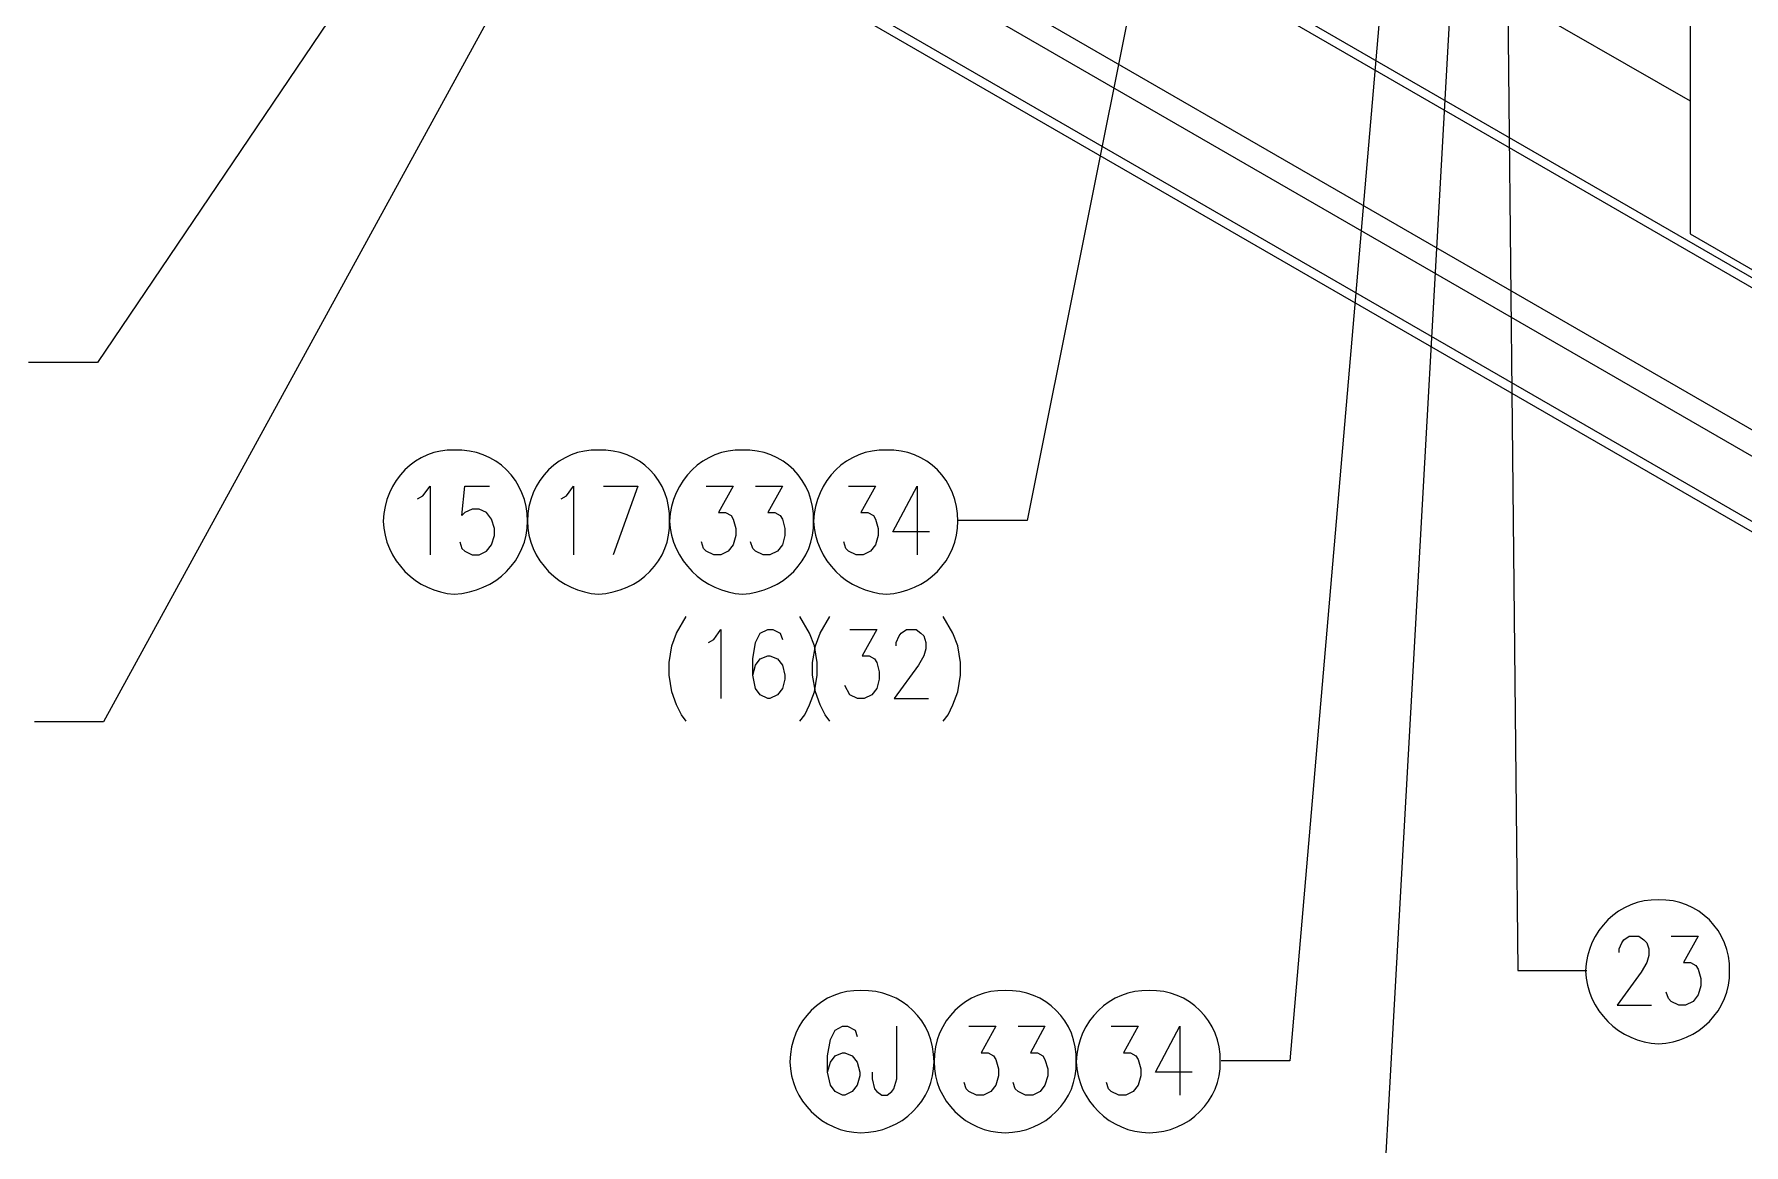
# Model space of a CAD drawing. Header units: inches. Extents: x 0.3 to 33.8, y 15.5 to 37.1.
# Drawn here: x 4.68 to 9.152, y 20.134 to 23.041 of the extents above; entities that cross this region are included whole.
import ezdxf

# ---------------------------------------------------------------- set-up
doc = ezdxf.new("R2010")
doc.units = ezdxf.units.IN
doc.header["$MEASUREMENT"] = 0

# ---------------------------------------------------------------- blocks, each defined once
blk = doc.blocks.new('60298_1')
at = {"transparency": 33554687}
for points in [[(9.0113, 27.1889), (9.0113, 22.5185)], [(2.692, 26.1463), (12.463, 20.505)], [(2.692, 26.1194), (12.463, 20.4782), (12.463, 20.505)], [(2.692, 25.508), (12.463, 19.8667)], [(2.692, 25.4806), (12.463, 19.8399), (12.463, 19.8667)], [(3.288, 25.4031), (12.1624, 20.2793)], [(3.2575, 25.352), (12.1624, 20.2107)], [(8.5156, 23.1521), (9.0113, 22.866)], [(9.0113, 22.5185), (9.2943, 22.3548)], [(5.6826, 21.8244), (5.6965, 21.8322), (5.7151, 21.858), (5.7151, 21.6778)], [(5.7931, 21.7119), (5.7987, 21.6948), (5.806, 21.6876), (5.8256, 21.6778), (5.8437, 21.6778), (5.8633, 21.6876), (5.8762, 21.7041), (5.8834, 21.7289), (5.8834, 21.7475), (5.8762, 21.7718), (5.8633, 21.7888), (5.8437, 21.7981), (5.8256, 21.7981), (5.806, 21.7888), (5.7987, 21.7811), (5.806, 21.858), (5.8705, 21.858)], [(6.058, 21.8244), (6.0724, 21.8322), (6.0905, 21.858), (6.0905, 21.6778)], [(6.1685, 21.858), (6.2589, 21.858), (6.1938, 21.6778)], [(6.4375, 21.858), (6.5083, 21.858), (6.4701, 21.7888), (6.4882, 21.7888), (6.5026, 21.7811), (6.5083, 21.7718), (6.515, 21.7475), (6.515, 21.7289), (6.5083, 21.7041), (6.4954, 21.6876), (6.4758, 21.6778), (6.4572, 21.6778), (6.4375, 21.6876), (6.4308, 21.6948), (6.4251, 21.7119)], [(6.5666, 21.858), (6.6369, 21.858), (6.5987, 21.7888), (6.6173, 21.7888), (6.6312, 21.7811), (6.6369, 21.7718), (6.6436, 21.7475), (6.6436, 21.7289), (6.6369, 21.7041), (6.624, 21.6876), (6.6043, 21.6778), (6.5863, 21.6778), (6.5666, 21.6876), (6.5594, 21.6948), (6.5537, 21.7119)], [(6.8099, 21.858), (6.8801, 21.858), (6.8424, 21.7888), (6.8605, 21.7888), (6.8749, 21.7811), (6.8801, 21.7718), (6.8873, 21.7475), (6.8873, 21.7289), (6.8801, 21.7041), (6.8677, 21.6876), (6.8481, 21.6778), (6.8295, 21.6778), (6.8099, 21.6876), (6.8026, 21.6948), (6.7975, 21.7119)], [(7.0216, 21.7382), (6.9261, 21.7382), (6.9896, 21.858), (6.9896, 21.6778)], [(6.3854, 21.2424), (6.373, 21.2595), (6.3601, 21.2858), (6.3477, 21.3194), (6.3405, 21.3628), (6.3405, 21.3963), (6.3477, 21.4397), (6.3601, 21.4733), (6.3854, 21.5167)], [(6.6823, 21.2424), (6.6952, 21.2595), (6.7076, 21.2858), (6.7205, 21.3194), (6.7278, 21.3628), (6.7278, 21.3963), (6.7205, 21.4397), (6.7076, 21.4733), (6.6823, 21.5167)], [(6.7608, 21.2424), (6.7484, 21.2595), (6.7355, 21.2858), (6.7231, 21.3194), (6.7159, 21.3628), (6.7159, 21.3963), (6.7231, 21.4397), (6.7355, 21.4733), (6.7608, 21.5167)], [(7.0577, 21.2424), (7.0707, 21.2595), (7.0831, 21.2858), (7.096, 21.3194), (7.1032, 21.3628), (7.1032, 21.3963), (7.096, 21.4397), (7.0831, 21.4733), (7.0577, 21.5167)], [(6.4432, 21.449), (6.4572, 21.4562), (6.4758, 21.4826), (6.4758, 21.3023)], [(6.5594, 21.3628), (6.5666, 21.3891), (6.579, 21.4056), (6.5987, 21.4134), (6.6043, 21.4134), (6.624, 21.4056), (6.6369, 21.3891), (6.6436, 21.3628), (6.6436, 21.353), (6.6369, 21.3287), (6.624, 21.3116), (6.6043, 21.3023), (6.5987, 21.3023), (6.579, 21.3116), (6.5666, 21.3287), (6.5594, 21.3628), (6.5594, 21.4056), (6.5666, 21.449), (6.579, 21.4733), (6.5987, 21.4826), (6.6116, 21.4826), (6.6312, 21.4733), (6.6369, 21.4562)], [(6.813, 21.4826), (6.8837, 21.4826), (6.8455, 21.4134), (6.8636, 21.4134), (6.878, 21.4056), (6.8837, 21.3963), (6.8904, 21.3721), (6.8904, 21.353), (6.8837, 21.3287), (6.8708, 21.3116), (6.8512, 21.3023), (6.8331, 21.3023), (6.813, 21.3116), (6.8006, 21.3364)], [(6.9348, 21.4397), (6.9348, 21.449), (6.9421, 21.466), (6.9478, 21.4733), (6.9617, 21.4826), (6.987, 21.4826), (6.9994, 21.4733), (7.0066, 21.466), (7.0123, 21.449), (7.0123, 21.432), (7.0066, 21.4134), (6.9927, 21.3891), (6.9292, 21.3023), (7.0195, 21.3023)], [(8.8259, 20.6372), (8.8259, 20.6465), (8.8326, 20.663), (8.8383, 20.6708), (8.8523, 20.6801), (8.8776, 20.6801), (8.8905, 20.6708), (8.8977, 20.663), (8.9034, 20.6465), (8.9034, 20.6295), (8.8977, 20.6109), (8.8832, 20.5861), (8.8202, 20.4998), (8.9101, 20.4998)], [(8.9617, 20.6801), (9.032, 20.6801), (8.9938, 20.6109), (9.0124, 20.6109), (9.0263, 20.6031), (9.032, 20.5938), (9.0392, 20.5696), (9.0392, 20.5505), (9.032, 20.5262), (9.0191, 20.5091), (8.9994, 20.4998), (8.9814, 20.4998), (8.9617, 20.5091), (8.9545, 20.5169), (8.9488, 20.5339)], [(6.7551, 20.3238), (6.7624, 20.3501), (6.7748, 20.3666), (6.7944, 20.3744), (6.8001, 20.3744), (6.8197, 20.3666), (6.8326, 20.3501), (6.8393, 20.3238), (6.8393, 20.3145), (6.8326, 20.2897), (6.8197, 20.2731), (6.8001, 20.2638), (6.7944, 20.2638), (6.7748, 20.2731), (6.7624, 20.2897), (6.7551, 20.3238), (6.7551, 20.3666), (6.7624, 20.41), (6.7748, 20.4343), (6.7944, 20.4441), (6.8073, 20.4441), (6.8269, 20.4343), (6.8326, 20.4177)], [(6.8713, 20.3238), (6.8713, 20.3067), (6.878, 20.2804), (6.8837, 20.2731), (6.8966, 20.2638), (6.9106, 20.2638), (6.9235, 20.2731), (6.9286, 20.2804), (6.9359, 20.3067), (6.9359, 20.4441)], [(7.1249, 20.4441), (7.1951, 20.4441), (7.1569, 20.3744), (7.1755, 20.3744), (7.1894, 20.3666), (7.1951, 20.3573), (7.2023, 20.333), (7.2023, 20.3145), (7.1951, 20.2897), (7.1822, 20.2731), (7.1626, 20.2638), (7.1445, 20.2638), (7.1249, 20.2731), (7.1177, 20.2804), (7.112, 20.2974)], [(7.2535, 20.4441), (7.3237, 20.4441), (7.286, 20.3744), (7.3041, 20.3744), (7.318, 20.3666), (7.3237, 20.3573), (7.3309, 20.333), (7.3309, 20.3145), (7.3237, 20.2897), (7.3113, 20.2731), (7.2917, 20.2638), (7.2731, 20.2638), (7.2535, 20.2731), (7.2462, 20.2804), (7.2406, 20.2974)], [(7.4972, 20.4441), (7.5674, 20.4441), (7.5292, 20.3744), (7.5478, 20.3744), (7.5618, 20.3666), (7.5674, 20.3573), (7.5747, 20.333), (7.5747, 20.3145), (7.5674, 20.2897), (7.5545, 20.2731), (7.5349, 20.2638), (7.5168, 20.2638), (7.4972, 20.2731), (7.49, 20.2804), (7.4843, 20.2974)], [(7.7089, 20.3238), (7.6129, 20.3238), (7.6764, 20.4441), (7.6764, 20.2638)]]:
    blk.add_lwpolyline(points, dxfattribs=at)
at = {"color": 21, "transparency": 33554687}
for points in [[(8.5032, 26.1421), (8.561, 20.5902), (8.7412, 20.5902)], [(7.5287, 26.1158), (4.8609, 21.2414), (4.6807, 21.2414)], [(7.1171, 25.5436), (4.8449, 22.1818), (4.6647, 22.1818)], [(8.3999, 25.4326), (7.9646, 20.3537), (7.7843, 20.3537)], [(8.4949, 25.114), (8.1629, 19.1768), (8.3431, 19.1768)], [(7.8515, 24.6404), (7.2772, 21.7681), (7.097, 21.7681)]]:
    blk.add_lwpolyline(points, dxfattribs=at)
at = {"transparency": 33554687}
for points in [[(5.9697, 21.7666), (5.971, 21.6647), (5.887, 21.5806), (5.7786, 21.5755), (5.6796, 21.5806), (5.5956, 21.6647), (5.5927, 21.7666), (5.5956, 21.872), (5.6796, 21.9561), (5.7786, 21.9525), (5.887, 21.9561), (5.971, 21.872), (5.9697, 21.7666)], [(5.9697, 21.7666), (5.971, 21.6647), (5.887, 21.5806), (5.7786, 21.5755), (5.6796, 21.5806), (5.5956, 21.6647), (5.5927, 21.7666), (5.5956, 21.872), (5.6796, 21.9561), (5.7786, 21.9525), (5.887, 21.9561), (5.971, 21.872), (5.9697, 21.7666)], [(5.9697, 21.7666), (5.971, 21.6647), (5.887, 21.5806), (5.7786, 21.5755), (5.6796, 21.5806), (5.5956, 21.6647), (5.5927, 21.7666), (5.5956, 21.872), (5.6796, 21.9561), (5.7786, 21.9525), (5.887, 21.9561), (5.971, 21.872), (5.9697, 21.7666)], [(6.3415, 21.7666), (6.3465, 21.6647), (6.2625, 21.5806), (6.1556, 21.5755), (6.0551, 21.5806), (5.971, 21.6647), (5.9697, 21.7666), (5.971, 21.872), (6.0551, 21.9561), (6.1556, 21.9525), (6.2625, 21.9561), (6.3465, 21.872), (6.3415, 21.7666)], [(6.3415, 21.7666), (6.3465, 21.6647), (6.2625, 21.5806), (6.1556, 21.5755), (6.0551, 21.5806), (5.971, 21.6647), (5.9697, 21.7666), (5.971, 21.872), (6.0551, 21.9561), (6.1556, 21.9525), (6.2625, 21.9561), (6.3465, 21.872), (6.3415, 21.7666)], [(6.3415, 21.7666), (6.3465, 21.6647), (6.2625, 21.5806), (6.1556, 21.5755), (6.0551, 21.5806), (5.971, 21.6647), (5.9697, 21.7666), (5.971, 21.872), (6.0551, 21.9561), (6.1556, 21.9525), (6.2625, 21.9561), (6.3465, 21.872), (6.3415, 21.7666)], [(6.7185, 21.7666), (6.722, 21.6647), (6.638, 21.5806), (6.5326, 21.5755), (6.4306, 21.5806), (6.3465, 21.6647), (6.3415, 21.7666), (6.3465, 21.872), (6.4306, 21.9561), (6.5326, 21.9525), (6.638, 21.9561), (6.722, 21.872), (6.7185, 21.7666)], [(6.7185, 21.7666), (6.722, 21.6647), (6.638, 21.5806), (6.5326, 21.5755), (6.4306, 21.5806), (6.3465, 21.6647), (6.3415, 21.7666), (6.3465, 21.872), (6.4306, 21.9561), (6.5326, 21.9525), (6.638, 21.9561), (6.722, 21.872), (6.7185, 21.7666)], [(6.7185, 21.7666), (6.722, 21.6647), (6.638, 21.5806), (6.5326, 21.5755), (6.4306, 21.5806), (6.3465, 21.6647), (6.3415, 21.7666), (6.3465, 21.872), (6.4306, 21.9561), (6.5326, 21.9525), (6.638, 21.9561), (6.722, 21.872), (6.7185, 21.7666)], [(7.0954, 21.7666), (7.0975, 21.6647), (7.0134, 21.5806), (6.9095, 21.5755), (6.8061, 21.5806), (6.722, 21.6647), (6.7185, 21.7666), (6.722, 21.872), (6.8061, 21.9561), (6.9095, 21.9525), (7.0134, 21.9561), (7.0975, 21.872), (7.0954, 21.7666)], [(7.0954, 21.7666), (7.0975, 21.6647), (7.0134, 21.5806), (6.9095, 21.5755), (6.8061, 21.5806), (6.722, 21.6647), (6.7185, 21.7666), (6.722, 21.872), (6.8061, 21.9561), (6.9095, 21.9525), (7.0134, 21.9561), (7.0975, 21.872), (7.0954, 21.7666)], [(7.0954, 21.7666), (7.0975, 21.6647), (7.0134, 21.5806), (6.9095, 21.5755), (6.8061, 21.5806), (6.722, 21.6647), (6.7185, 21.7666), (6.722, 21.872), (6.8061, 21.9561), (6.9095, 21.9525), (7.0134, 21.9561), (7.0975, 21.872), (7.0954, 21.7666)], [(9.1146, 20.5892), (9.1171, 20.4866), (9.0331, 20.4026), (8.9287, 20.3981), (8.8257, 20.4026), (8.7416, 20.4866), (8.7376, 20.5892), (8.7416, 20.694), (8.8257, 20.778), (8.9287, 20.7751), (9.0331, 20.778), (9.1171, 20.694), (9.1146, 20.5892)], [(9.1146, 20.5892), (9.1171, 20.4866), (9.0331, 20.4026), (8.9287, 20.3981), (8.8257, 20.4026), (8.7416, 20.4866), (8.7376, 20.5892), (8.7416, 20.694), (8.8257, 20.778), (8.9287, 20.7751), (9.0331, 20.778), (9.1171, 20.694), (9.1146, 20.5892)], [(9.1146, 20.5892), (9.1171, 20.4866), (9.0331, 20.4026), (8.9287, 20.3981), (8.8257, 20.4026), (8.7416, 20.4866), (8.7376, 20.5892), (8.7416, 20.694), (8.8257, 20.778), (8.9287, 20.7751), (9.0331, 20.778), (9.1171, 20.694), (9.1146, 20.5892)], [(7.0335, 20.3516), (7.0336, 20.2503), (6.9495, 20.1662), (6.8424, 20.1657), (6.7422, 20.1662), (6.6581, 20.2503), (6.6565, 20.3516), (6.6581, 20.4577), (6.7422, 20.5417), (6.8424, 20.5375), (6.9495, 20.5417), (7.0336, 20.4577), (7.0335, 20.3516)], [(7.0335, 20.3516), (7.0336, 20.2503), (6.9495, 20.1662), (6.8424, 20.1657), (6.7422, 20.1662), (6.6581, 20.2503), (6.6565, 20.3516), (6.6581, 20.4577), (6.7422, 20.5417), (6.8424, 20.5375), (6.9495, 20.5417), (7.0336, 20.4577), (7.0335, 20.3516)], [(7.0335, 20.3516), (7.0336, 20.2503), (6.9495, 20.1662), (6.8424, 20.1657), (6.7422, 20.1662), (6.6581, 20.2503), (6.6565, 20.3516), (6.6581, 20.4577), (6.7422, 20.5417), (6.8424, 20.5375), (6.9495, 20.5417), (7.0336, 20.4577), (7.0335, 20.3516)], [(7.4053, 20.3516), (7.4091, 20.2503), (7.325, 20.1662), (7.2194, 20.1657), (7.1176, 20.1662), (7.0336, 20.2503), (7.0335, 20.3516), (7.0336, 20.4577), (7.1176, 20.5417), (7.2194, 20.5375), (7.325, 20.5417), (7.4091, 20.4577), (7.4053, 20.3516)], [(7.4053, 20.3516), (7.4091, 20.2503), (7.325, 20.1662), (7.2194, 20.1657), (7.1176, 20.1662), (7.0336, 20.2503), (7.0335, 20.3516), (7.0336, 20.4577), (7.1176, 20.5417), (7.2194, 20.5375), (7.325, 20.5417), (7.4091, 20.4577), (7.4053, 20.3516)], [(7.4053, 20.3516), (7.4091, 20.2503), (7.325, 20.1662), (7.2194, 20.1657), (7.1176, 20.1662), (7.0336, 20.2503), (7.0335, 20.3516), (7.0336, 20.4577), (7.1176, 20.5417), (7.2194, 20.5375), (7.325, 20.5417), (7.4091, 20.4577), (7.4053, 20.3516)], [(7.7823, 20.3516), (7.7845, 20.2503), (7.7005, 20.1662), (7.5964, 20.1657), (7.4931, 20.1662), (7.4091, 20.2503), (7.4053, 20.3516), (7.4091, 20.4577), (7.4931, 20.5417), (7.5964, 20.5375), (7.7005, 20.5417), (7.7845, 20.4577), (7.7823, 20.3516)], [(7.7823, 20.3516), (7.7845, 20.2503), (7.7005, 20.1662), (7.5964, 20.1657), (7.4931, 20.1662), (7.4091, 20.2503), (7.4053, 20.3516), (7.4091, 20.4577), (7.4931, 20.5417), (7.5964, 20.5375), (7.7005, 20.5417), (7.7845, 20.4577), (7.7823, 20.3516)], [(7.7823, 20.3516), (7.7845, 20.2503), (7.7005, 20.1662), (7.5964, 20.1657), (7.4931, 20.1662), (7.4091, 20.2503), (7.4053, 20.3516), (7.4091, 20.4577), (7.4931, 20.5417), (7.5964, 20.5375), (7.7005, 20.5417), (7.7845, 20.4577), (7.7823, 20.3516)]]:
    blk.add_open_spline(points, degree=3, knots=[0, 0, 0, 0, 1, 1, 1, 2, 2, 2, 3, 3, 3, 4, 4, 4, 4], dxfattribs=at)

msp = doc.modelspace()

# ---------------------------------------------------------------- block references
msp.add_blockref('60298_1', (0, 0))

doc.saveas('drawing.dxf')
